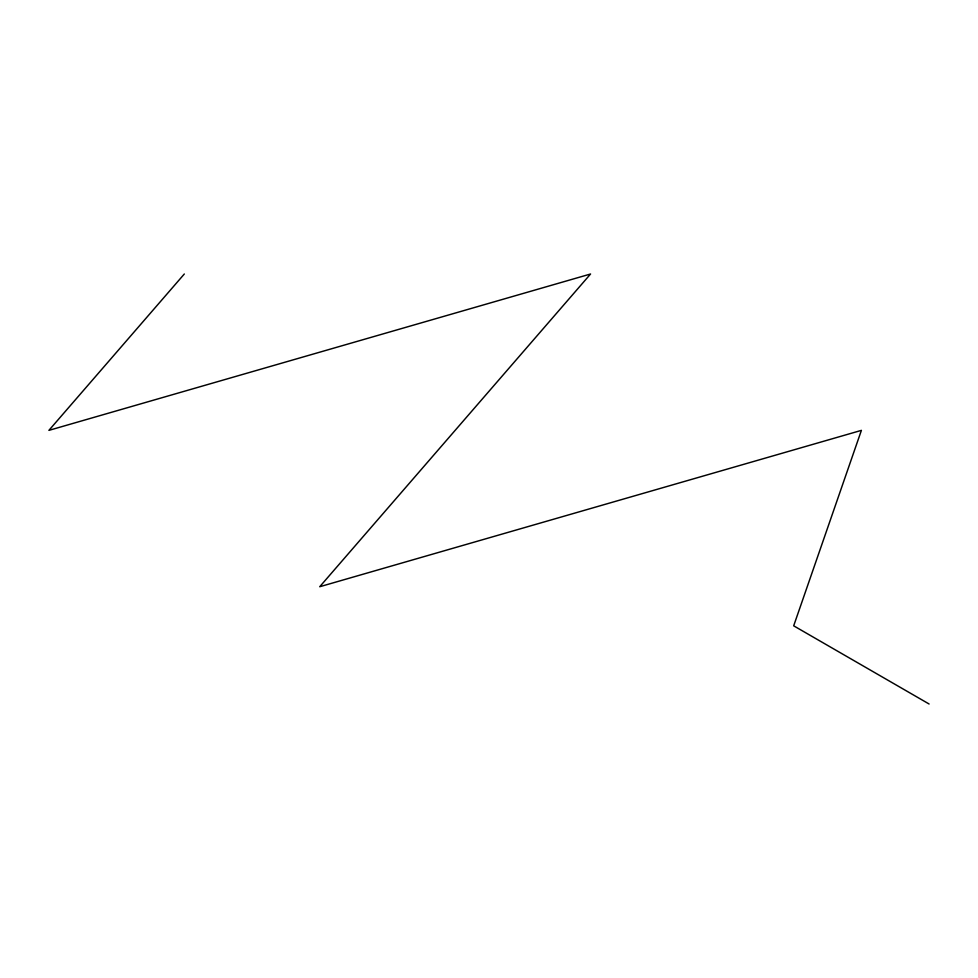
<?xml version="1.0" encoding="UTF-8"?>
<svg xmlns="http://www.w3.org/2000/svg" width="978" height="978" viewBox="0 0 978 978"><rect width="100%" height="100%" fill="white"/><g stroke="black" fill="none" stroke-linecap="round" stroke-linejoin="round"><path stroke-width="1.47" d="M184.316 273.999L48.9 430.369L590.565 273.999L319.733 586.727L861.398 430.369L793.684 625.822L929.1 704.001"/></g></svg>
